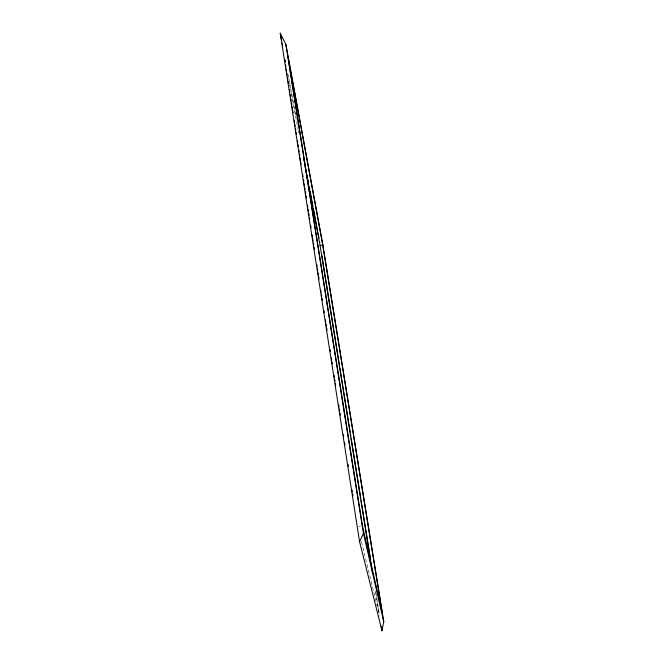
<?xml version="1.0" encoding="UTF-8"?>
<svg xmlns="http://www.w3.org/2000/svg" width="664" height="664" viewBox="0 0 664 664"><rect width="100%" height="100%" fill="white"/><g stroke="black" fill="none" stroke-linecap="round" stroke-linejoin="round"><path stroke-width="0.5" stroke-dasharray="3.32 2.49" d="M358.709 526.594L360.585 526.278M361.465 541.857L378.978 613.403L375.384 590.918M289.703 85.116L290.276 88.163M291.239 93.234L297.97 128.758M298.161 129.77L298.742 132.817M287.96 73.978L288.732 78.053M288.923 79.074L289.504 82.129M289.695 83.149L296.244 117.81M375.89 592.637L379.65 616.142"/><path stroke-width="1" d="M381.999 630.8L383.75 621.604L322.571 243.356L285.869 44.38L280.249 33.2L359.589 541.783L381.999 630.8L381.26 626.202M359.589 541.783L363.44 533.358L285.869 44.38M304.51 163.261L320.098 245.464L322.762 245.016L382.248 612.872L362.469 525.971L287.877 56.083L322.762 245.016M363.44 533.358L383.75 621.604M284.889 59.743L285.279 61.777M303.747 159.202L304.129 161.236M280.249 33.2L281.793 41.359M282.175 43.392L282.565 45.434M307.233 175.91L307.615 177.952M308.005 179.985L308.387 182.027M309.349 187.123L309.739 189.165M310.121 191.199L313.01 206.487M313.4 208.529L317.633 230.956M318.023 232.998L318.986 238.094M321.882 255.449L339.561 365.806M339.885 367.848L350.194 432.222M350.526 434.264L350.849 436.306M351.173 438.348L360.834 498.631M361.158 500.681L361.49 502.723M361.814 504.764L370.653 559.943M320.098 245.464L371.782 568.434M372.114 570.476L372.438 572.517M284.79 59.777L285.113 61.818M285.595 64.889L285.91 66.939M286.234 68.99L286.558 71.04M286.873 73.081L287.197 75.132M287.512 77.182L287.836 79.232M288.151 81.282L288.475 83.324M289.438 89.474L289.911 92.545M290.234 94.587L290.558 96.637M290.873 98.687L291.197 100.737M291.513 102.787L291.836 104.829M292.152 106.879L292.475 108.929M292.799 110.979L293.114 113.021M294.235 120.192L294.559 122.242M294.874 124.292L295.198 126.334M295.513 128.384L295.837 130.434M296.152 132.485L296.476 134.526M297.439 140.677L297.754 142.718M298.078 144.769L298.393 146.819M298.875 149.89L299.198 151.94M299.514 153.99L299.837 156.032M300.153 158.082L300.477 160.132M300.8 162.182L301.116 164.224M302.718 174.466L303.033 176.516M303.514 179.587L303.838 181.637M304.153 183.687L304.477 185.729M304.801 187.779L305.116 189.829M305.44 191.879L305.755 193.921M306.079 195.971L306.394 198.021M307.515 205.193L307.839 207.234M308.154 209.285L308.478 211.335M308.801 213.385L309.117 215.427M309.441 217.477L309.756 219.527M310.719 225.669L311.042 227.719M312.155 234.89L312.478 236.932M312.802 238.982L313.118 241.032M313.441 243.082L313.757 245.124M314.08 247.174L314.396 249.224M316.803 264.587L317.118 266.629M317.442 268.679L317.757 270.729M318.081 272.779L318.396 274.83M318.72 276.871L319.044 278.921M320.803 290.185L321.119 292.235M321.442 294.285L321.758 296.335M322.082 298.377L322.397 300.427M323.999 310.669L324.322 312.719M325.443 319.882L325.758 321.932M326.082 323.982L326.397 326.032M326.721 328.074L327.045 330.124M330.083 349.579L330.398 351.629M331.361 357.772L331.685 359.822M332 361.872L332.324 363.922M334.083 375.185L334.399 377.235M334.722 379.277L335.046 381.327M335.361 383.377L335.685 385.427M338.723 404.882L339.047 406.932M339.362 408.974L339.686 411.024M340.001 413.074L340.325 415.124M343.363 434.58L343.686 436.63M344.641 442.772L344.965 444.822M348.002 464.277L348.326 466.327M352.003 489.874L352.327 491.924M352.642 493.974L352.966 496.025"/></g></svg>
